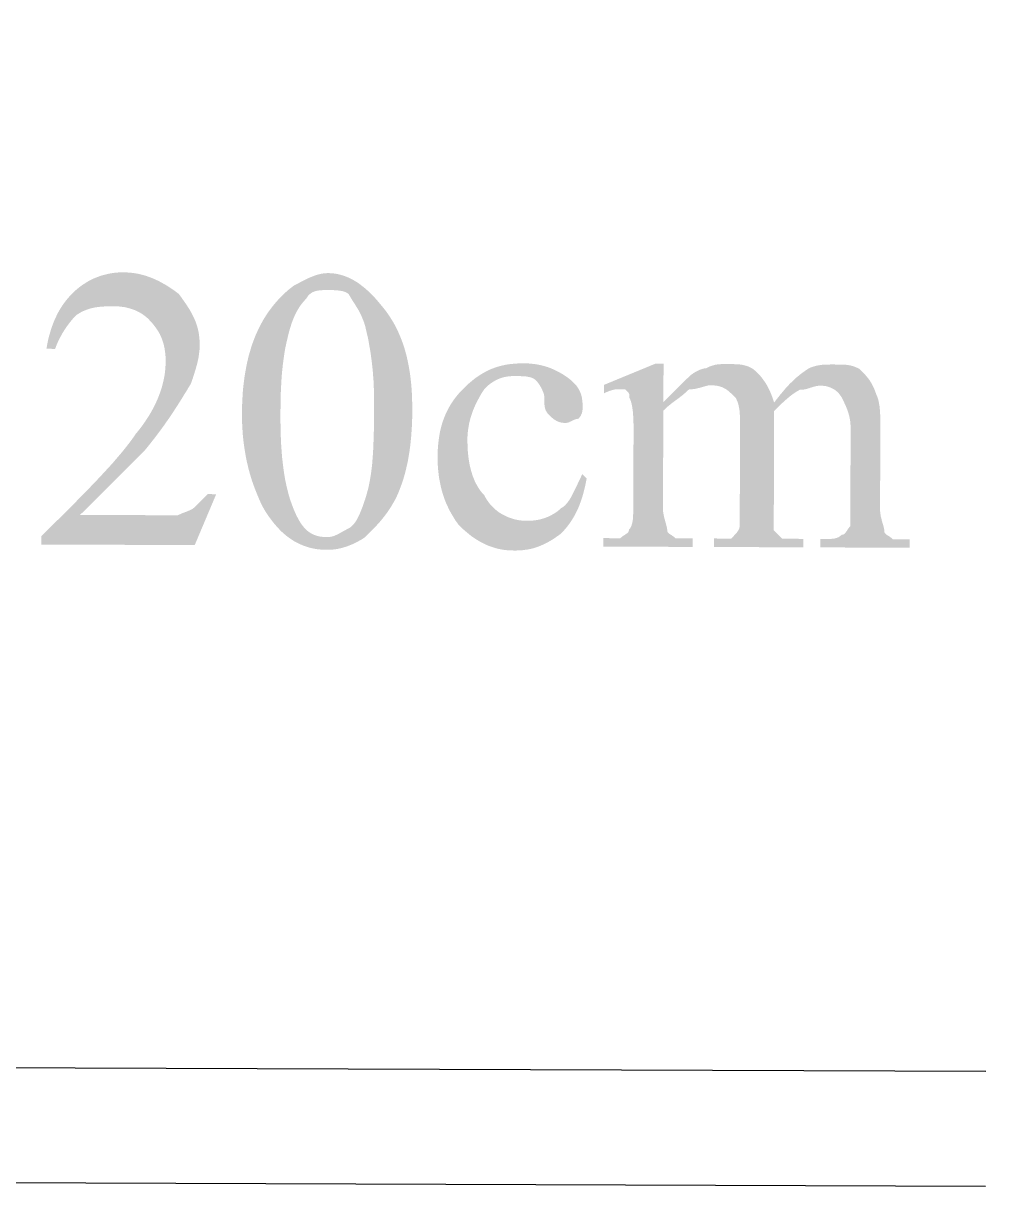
# Model space of a CAD drawing. Header units: millimetres. Extents: x -125 to 146, y -26 to 163.
# Drawn here: x 135.23 to 144.98, y 30.58 to 42.19 of the extents above; entities that cross this region are included whole.
import ezdxf
from ezdxf.xclip import XClip

# ---------------------------------------------------------------- set-up
doc = ezdxf.new("R2010")
doc.units = ezdxf.units.MM
doc.header["$MEASUREMENT"] = 0
doc.header["$XCLIPFRAME"] = 0
doc.layers.get('0').update_dxf_attribs({"color": 255, "linetype": 'CONTINUOUS'})

# ---------------------------------------------------------------- blocks, each defined once
blk = doc.blocks.new('MF12257_10')
at = {"color": 7, "linetype": 'Continuous', "lineweight": 25, "true_color": 0x000007}
blk.add_lwpolyline([(114.393, 53.755), (114.393, -5.961), (68.173, -5.961), (68.173, 53.755)], close=True, dxfattribs=at)
blk = doc.blocks.new('MF12274_11')
at = {"color": 7, "linetype": 'Continuous', "lineweight": 25, "true_color": 0x000007}
blk.add_lwpolyline([(113.205, 52.612), (113.205, -4.776), (69.318, -4.776), (69.318, 52.612)], close=True, dxfattribs=at)

msp = doc.modelspace()

# ---------------------------------------------------------------- hatches: boundary and pattern name
at = {"true_color": 0x000007}
for points in [[(137.147, 37.5), (136.933, 36.993), (135.406, 36.999), (135.407, 37.083), (135.46, 37.136), (135.512, 37.187), (135.563, 37.238), (135.613, 37.287), (135.662, 37.336), (135.71, 37.384), (135.756, 37.431), (135.802, 37.478), (135.846, 37.523), (135.89, 37.568), (135.931, 37.611), (135.972, 37.654), (136.011, 37.696), (136.049, 37.737), (136.086, 37.777), (136.121, 37.816), (136.154, 37.855), (136.186, 37.892), (136.217, 37.929), (136.246, 37.965), (136.273, 38), (136.298, 38.033), (136.322, 38.066), (136.344, 38.099), (136.37, 38.13), (136.395, 38.162), (136.418, 38.193), (136.44, 38.225), (136.461, 38.257), (136.481, 38.288), (136.499, 38.319), (136.516, 38.35), (136.532, 38.381), (136.547, 38.412), (136.561, 38.443), (136.573, 38.473), (136.585, 38.504), (136.595, 38.534), (136.605, 38.564), (136.613, 38.593), (136.62, 38.622), (136.626, 38.651), (136.632, 38.68), (136.636, 38.708), (136.639, 38.736), (136.641, 38.763), (136.643, 38.79), (136.643, 38.817), (136.643, 38.838), (136.643, 38.859), (136.642, 38.879), (136.64, 38.898), (136.638, 38.918), (136.635, 38.937), (136.632, 38.956), (136.628, 38.974), (136.624, 38.992), (136.619, 39.01), (136.613, 39.027), (136.607, 39.045), (136.6, 39.062), (136.593, 39.079), (136.585, 39.096), (136.576, 39.112), (136.566, 39.129), (136.555, 39.145), (136.544, 39.161), (136.532, 39.177), (136.519, 39.193), (136.506, 39.209), (136.491, 39.225), (136.476, 39.241), (136.465, 39.252), (136.454, 39.262), (136.442, 39.272), (136.43, 39.281), (136.418, 39.29), (136.405, 39.298), (136.392, 39.306), (136.379, 39.314), (136.365, 39.321), (136.351, 39.327), (136.337, 39.334), (136.323, 39.339), (136.308, 39.344), (136.293, 39.349), (136.278, 39.353), (136.263, 39.357), (136.248, 39.361), (136.232, 39.364), (136.216, 39.366), (136.201, 39.368), (136.185, 39.37), (136.169, 39.371), (136.153, 39.372), (136.138, 39.372), (136.122, 39.372), (136.106, 39.372), (136.09, 39.372), (136.074, 39.372), (136.058, 39.371), (136.042, 39.371), (136.026, 39.37), (136.011, 39.369), (135.995, 39.368), (135.979, 39.366), (135.963, 39.364), (135.947, 39.362), (135.931, 39.359), (135.915, 39.355), (135.899, 39.352), (135.883, 39.347), (135.868, 39.342), (135.852, 39.336), (135.836, 39.33), (135.82, 39.323), (135.804, 39.315), (135.788, 39.306), (135.772, 39.296), (135.756, 39.286), (135.746, 39.275), (135.735, 39.264), (135.724, 39.253), (135.714, 39.241), (135.703, 39.228), (135.693, 39.216), (135.683, 39.203), (135.673, 39.189), (135.663, 39.176), (135.653, 39.162), (135.643, 39.147), (135.634, 39.133), (135.625, 39.118), (135.616, 39.104), (135.607, 39.089), (135.599, 39.073), (135.59, 39.058), (135.583, 39.043), (135.575, 39.027), (135.568, 39.011), (135.561, 38.996), (135.555, 38.98), (135.549, 38.964), (135.543, 38.948), (135.456, 38.949), (135.462, 38.98), (135.468, 39.01), (135.474, 39.04), (135.481, 39.069), (135.489, 39.097), (135.497, 39.124), (135.505, 39.151), (135.514, 39.176), (135.523, 39.201), (135.533, 39.226), (135.543, 39.249), (135.554, 39.272), (135.565, 39.295), (135.576, 39.316), (135.588, 39.337), (135.601, 39.358), (135.613, 39.377), (135.627, 39.397), (135.64, 39.415), (135.654, 39.433), (135.669, 39.451), (135.684, 39.468), (135.699, 39.485), (135.715, 39.501), (135.731, 39.516), (135.747, 39.531), (135.764, 39.546), (135.782, 39.56), (135.8, 39.574), (135.818, 39.587), (135.837, 39.599), (135.856, 39.611), (135.876, 39.623), (135.896, 39.634), (135.916, 39.644), (135.937, 39.653), (135.959, 39.662), (135.981, 39.67), (136.003, 39.678), (136.026, 39.684), (136.049, 39.69), (136.073, 39.696), (136.097, 39.7), (136.121, 39.704), (136.146, 39.707), (136.171, 39.709), (136.197, 39.71), (136.223, 39.71), (136.25, 39.71), (136.275, 39.708), (136.301, 39.706), (136.326, 39.703), (136.351, 39.699), (136.375, 39.695), (136.399, 39.689), (136.422, 39.683), (136.446, 39.676), (136.469, 39.668), (136.492, 39.66), (136.514, 39.651), (136.537, 39.641), (136.559, 39.631), (136.581, 39.62), (136.602, 39.609), (136.624, 39.596), (136.646, 39.584), (136.667, 39.571), (136.688, 39.557), (136.71, 39.542), (136.731, 39.528), (136.752, 39.512), (136.773, 39.497), (136.789, 39.476), (136.804, 39.455), (136.818, 39.435), (136.832, 39.415), (136.846, 39.395), (136.859, 39.375), (136.872, 39.355), (136.884, 39.336), (136.895, 39.316), (136.906, 39.296), (136.916, 39.277), (136.926, 39.257), (136.934, 39.236), (136.943, 39.216), (136.95, 39.195), (136.957, 39.174), (136.963, 39.153), (136.968, 39.131), (136.973, 39.108), (136.976, 39.085), (136.979, 39.061), (136.981, 39.037), (136.982, 39.011), (136.983, 38.985), (136.982, 38.969), (136.982, 38.953), (136.981, 38.938), (136.979, 38.922), (136.977, 38.906), (136.975, 38.89), (136.973, 38.874), (136.97, 38.858), (136.967, 38.842), (136.963, 38.827), (136.96, 38.811), (136.956, 38.795), (136.951, 38.779), (136.947, 38.763), (136.943, 38.747), (136.938, 38.731), (136.933, 38.716), (136.928, 38.7), (136.923, 38.684), (136.918, 38.668), (136.913, 38.652), (136.907, 38.636), (136.902, 38.62), (136.897, 38.605), (136.881, 38.578), (136.865, 38.552), (136.849, 38.525), (136.832, 38.499), (136.816, 38.472), (136.8, 38.445), (136.783, 38.419), (136.766, 38.392), (136.748, 38.365), (136.731, 38.338), (136.713, 38.31), (136.694, 38.282), (136.676, 38.255), (136.656, 38.227), (136.636, 38.198), (136.616, 38.17), (136.595, 38.141), (136.573, 38.112), (136.551, 38.082), (136.528, 38.052), (136.504, 38.022), (136.48, 37.991), (136.455, 37.96), (136.429, 37.929), (136.387, 37.887), (136.346, 37.847), (136.307, 37.807), (136.269, 37.77), (136.233, 37.733), (136.197, 37.698), (136.164, 37.664), (136.131, 37.632), (136.1, 37.601), (136.07, 37.571), (136.041, 37.543), (136.014, 37.515), (135.988, 37.49), (135.964, 37.465), (135.941, 37.442), (135.919, 37.42), (135.898, 37.4), (135.879, 37.381), (135.861, 37.363), (135.844, 37.346), (135.829, 37.331), (135.815, 37.317), (135.802, 37.305), (135.791, 37.294), (136.511, 37.291), (136.526, 37.291), (136.542, 37.291), (136.556, 37.291), (136.571, 37.291), (136.585, 37.291), (136.598, 37.291), (136.611, 37.291), (136.624, 37.291), (136.636, 37.291), (136.648, 37.29), (136.659, 37.29), (136.67, 37.29), (136.68, 37.29), (136.69, 37.29), (136.699, 37.29), (136.708, 37.29), (136.717, 37.29), (136.725, 37.29), (136.733, 37.29), (136.74, 37.29), (136.747, 37.29), (136.753, 37.29), (136.759, 37.29), (136.765, 37.29), (136.775, 37.295), (136.785, 37.3), (136.795, 37.304), (136.804, 37.308), (136.813, 37.312), (136.821, 37.315), (136.829, 37.318), (136.837, 37.321), (136.845, 37.324), (136.852, 37.327), (136.859, 37.329), (136.866, 37.332), (136.872, 37.335), (136.878, 37.337), (136.884, 37.34), (136.89, 37.343), (136.896, 37.346), (136.902, 37.349), (136.908, 37.352), (136.913, 37.356), (136.918, 37.36), (136.924, 37.364), (136.929, 37.369), (136.934, 37.374), (136.94, 37.379), (136.945, 37.385), (136.95, 37.39), (136.956, 37.395), (136.961, 37.4), (136.966, 37.406), (136.972, 37.411), (136.977, 37.416), (136.982, 37.422), (136.988, 37.427), (136.993, 37.432), (136.998, 37.437), (137.004, 37.443), (137.009, 37.448), (137.014, 37.453), (137.019, 37.458), (137.025, 37.464), (137.03, 37.469), (137.035, 37.474), (137.041, 37.48), (137.046, 37.485), (137.051, 37.49), (137.057, 37.495), (137.062, 37.501)], [(140.836, 37.656), (140.83, 37.625), (140.824, 37.594), (140.817, 37.565), (140.81, 37.536), (140.803, 37.508), (140.795, 37.481), (140.787, 37.454), (140.778, 37.429), (140.769, 37.404), (140.76, 37.38), (140.75, 37.356), (140.739, 37.334), (140.728, 37.311), (140.717, 37.29), (140.705, 37.269), (140.693, 37.249), (140.68, 37.229), (140.667, 37.21), (140.654, 37.192), (140.64, 37.174), (140.625, 37.156), (140.61, 37.139), (140.595, 37.123), (140.579, 37.107), (140.558, 37.091), (140.538, 37.077), (140.518, 37.063), (140.498, 37.05), (140.478, 37.038), (140.459, 37.027), (140.44, 37.017), (140.421, 37.007), (140.402, 36.998), (140.383, 36.99), (140.365, 36.982), (140.346, 36.975), (140.328, 36.969), (140.309, 36.963), (140.29, 36.958), (140.272, 36.954), (140.253, 36.95), (140.234, 36.947), (140.214, 36.945), (140.195, 36.942), (140.175, 36.941), (140.155, 36.94), (140.134, 36.939), (140.113, 36.939), (140.087, 36.94), (140.061, 36.941), (140.035, 36.943), (140.01, 36.946), (139.985, 36.95), (139.96, 36.955), (139.936, 36.961), (139.912, 36.968), (139.889, 36.976), (139.866, 36.984), (139.843, 36.993), (139.82, 37.004), (139.798, 37.015), (139.775, 37.027), (139.753, 37.04), (139.732, 37.053), (139.71, 37.068), (139.688, 37.083), (139.667, 37.1), (139.646, 37.117), (139.625, 37.135), (139.603, 37.154), (139.582, 37.174), (139.561, 37.195), (139.546, 37.216), (139.53, 37.238), (139.516, 37.261), (139.502, 37.284), (139.488, 37.307), (139.475, 37.331), (139.462, 37.355), (139.451, 37.381), (139.439, 37.406), (139.428, 37.432), (139.418, 37.459), (139.409, 37.487), (139.4, 37.515), (139.392, 37.544), (139.384, 37.574), (139.378, 37.604), (139.372, 37.635), (139.366, 37.667), (139.362, 37.7), (139.358, 37.733), (139.355, 37.768), (139.353, 37.803), (139.352, 37.839), (139.352, 37.876), (139.353, 37.912), (139.354, 37.948), (139.356, 37.983), (139.36, 38.017), (139.364, 38.05), (139.369, 38.083), (139.374, 38.114), (139.381, 38.145), (139.389, 38.176), (139.397, 38.205), (139.407, 38.234), (139.417, 38.262), (139.428, 38.289), (139.44, 38.316), (139.453, 38.342), (139.467, 38.368), (139.481, 38.393), (139.497, 38.417), (139.513, 38.441), (139.531, 38.464), (139.549, 38.487), (139.568, 38.509), (139.588, 38.531), (139.609, 38.552), (139.63, 38.573), (139.651, 38.593), (139.672, 38.611), (139.694, 38.629), (139.715, 38.647), (139.737, 38.663), (139.759, 38.678), (139.782, 38.693), (139.804, 38.706), (139.827, 38.719), (139.85, 38.731), (139.874, 38.742), (139.898, 38.752), (139.923, 38.761), (139.948, 38.769), (139.974, 38.777), (140, 38.783), (140.027, 38.789), (140.055, 38.794), (140.083, 38.797), (140.112, 38.8), (140.142, 38.802), (140.173, 38.804), (140.205, 38.804), (140.226, 38.804), (140.246, 38.803), (140.266, 38.802), (140.286, 38.8), (140.305, 38.798), (140.324, 38.796), (140.343, 38.793), (140.361, 38.789), (140.38, 38.785), (140.397, 38.781), (140.415, 38.777), (140.432, 38.771), (140.449, 38.766), (140.466, 38.76), (140.483, 38.753), (140.499, 38.746), (140.516, 38.739), (140.532, 38.731), (140.548, 38.723), (140.564, 38.714), (140.58, 38.705), (140.596, 38.696), (140.612, 38.686), (140.628, 38.675), (140.643, 38.665), (140.658, 38.654), (140.671, 38.643), (140.684, 38.633), (140.696, 38.622), (140.707, 38.611), (140.718, 38.6), (140.728, 38.589), (140.737, 38.578), (140.745, 38.566), (140.753, 38.554), (140.759, 38.543), (140.766, 38.531), (140.771, 38.518), (140.776, 38.506), (140.781, 38.493), (140.784, 38.48), (140.788, 38.466), (140.79, 38.453), (140.792, 38.439), (140.794, 38.424), (140.795, 38.409), (140.796, 38.394), (140.796, 38.378), (140.796, 38.373), (140.796, 38.368), (140.796, 38.363), (140.796, 38.357), (140.795, 38.352), (140.795, 38.347), (140.795, 38.341), (140.794, 38.336), (140.793, 38.331), (140.793, 38.326), (140.792, 38.32), (140.79, 38.315), (140.789, 38.31), (140.787, 38.304), (140.785, 38.299), (140.783, 38.294), (140.78, 38.289), (140.778, 38.283), (140.774, 38.278), (140.771, 38.273), (140.767, 38.267), (140.763, 38.262), (140.758, 38.257), (140.753, 38.252), (140.748, 38.251), (140.742, 38.251), (140.737, 38.25), (140.732, 38.249), (140.727, 38.247), (140.721, 38.245), (140.716, 38.243), (140.711, 38.241), (140.705, 38.238), (140.7, 38.236), (140.695, 38.233), (140.689, 38.231), (140.684, 38.228), (140.679, 38.225), (140.674, 38.223), (140.668, 38.221), (140.663, 38.218), (140.658, 38.216), (140.652, 38.214), (140.647, 38.213), (140.642, 38.212), (140.636, 38.211), (140.631, 38.21), (140.626, 38.21), (140.616, 38.21), (140.606, 38.211), (140.596, 38.212), (140.587, 38.213), (140.578, 38.215), (140.57, 38.217), (140.562, 38.22), (140.554, 38.223), (140.546, 38.226), (140.539, 38.229), (140.532, 38.233), (140.525, 38.237), (140.519, 38.241), (140.513, 38.245), (140.507, 38.249), (140.501, 38.254), (140.495, 38.259), (140.489, 38.264), (140.484, 38.269), (140.478, 38.274), (140.473, 38.279), (140.467, 38.284), (140.462, 38.29), (140.457, 38.295), (140.452, 38.3), (140.447, 38.306), (140.443, 38.311), (140.439, 38.316), (140.436, 38.322), (140.433, 38.328), (140.43, 38.333), (140.427, 38.339), (140.425, 38.345), (140.423, 38.351), (140.421, 38.357), (140.42, 38.364), (140.419, 38.371), (140.418, 38.378), (140.417, 38.385), (140.416, 38.392), (140.416, 38.4), (140.416, 38.408), (140.415, 38.417), (140.415, 38.426), (140.415, 38.435), (140.415, 38.444), (140.415, 38.454), (140.415, 38.465), (140.415, 38.47), (140.414, 38.476), (140.413, 38.482), (140.412, 38.489), (140.41, 38.496), (140.408, 38.503), (140.406, 38.51), (140.403, 38.518), (140.4, 38.526), (140.396, 38.533), (140.393, 38.541), (140.389, 38.549), (140.385, 38.557), (140.381, 38.565), (140.376, 38.573), (140.372, 38.581), (140.367, 38.588), (140.362, 38.596), (140.357, 38.603), (140.352, 38.61), (140.347, 38.616), (140.342, 38.623), (140.336, 38.629), (140.331, 38.634), (140.326, 38.639), (140.32, 38.644), (140.313, 38.648), (140.307, 38.652), (140.3, 38.656), (140.292, 38.659), (140.284, 38.662), (140.276, 38.664), (140.268, 38.666), (140.259, 38.668), (140.25, 38.67), (140.241, 38.672), (140.232, 38.673), (140.222, 38.674), (140.213, 38.675), (140.203, 38.675), (140.193, 38.676), (140.182, 38.676), (140.172, 38.677), (140.162, 38.677), (140.151, 38.677), (140.141, 38.677), (140.13, 38.677), (140.12, 38.677), (140.104, 38.677), (140.089, 38.677), (140.074, 38.675), (140.059, 38.674), (140.045, 38.672), (140.031, 38.67), (140.018, 38.667), (140.004, 38.664), (139.991, 38.66), (139.979, 38.656), (139.966, 38.651), (139.954, 38.646), (139.942, 38.641), (139.93, 38.635), (139.919, 38.628), (139.907, 38.622), (139.896, 38.614), (139.885, 38.607), (139.874, 38.599), (139.863, 38.59), (139.852, 38.581), (139.841, 38.572), (139.831, 38.562), (139.82, 38.551), (139.81, 38.535), (139.799, 38.519), (139.788, 38.502), (139.778, 38.485), (139.768, 38.467), (139.758, 38.448), (139.748, 38.43), (139.738, 38.411), (139.729, 38.391), (139.72, 38.371), (139.711, 38.35), (139.703, 38.33), (139.695, 38.308), (139.688, 38.286), (139.681, 38.264), (139.675, 38.241), (139.669, 38.218), (139.664, 38.195), (139.66, 38.171), (139.656, 38.146), (139.653, 38.121), (139.651, 38.096), (139.649, 38.07), (139.649, 38.044), (139.649, 38.018), (139.65, 37.991), (139.651, 37.965), (139.652, 37.938), (139.654, 37.912), (139.657, 37.886), (139.66, 37.86), (139.664, 37.835), (139.668, 37.809), (139.673, 37.784), (139.679, 37.76), (139.685, 37.736), (139.692, 37.712), (139.699, 37.689), (139.708, 37.666), (139.716, 37.644), (139.726, 37.622), (139.737, 37.601), (139.748, 37.581), (139.76, 37.561), (139.773, 37.542), (139.786, 37.524), (139.801, 37.507), (139.816, 37.49), (139.827, 37.47), (139.839, 37.45), (139.852, 37.431), (139.865, 37.413), (139.879, 37.395), (139.894, 37.379), (139.91, 37.364), (139.926, 37.349), (139.943, 37.335), (139.96, 37.322), (139.978, 37.31), (139.997, 37.299), (140.016, 37.289), (140.035, 37.28), (140.055, 37.271), (140.075, 37.264), (140.095, 37.257), (140.115, 37.251), (140.136, 37.246), (140.157, 37.242), (140.178, 37.239), (140.199, 37.237), (140.22, 37.235), (140.241, 37.235), (140.257, 37.235), (140.273, 37.236), (140.289, 37.237), (140.305, 37.238), (140.32, 37.24), (140.336, 37.242), (140.351, 37.245), (140.367, 37.248), (140.382, 37.252), (140.397, 37.256), (140.412, 37.261), (140.427, 37.266), (140.441, 37.271), (140.455, 37.277), (140.469, 37.284), (140.483, 37.29), (140.496, 37.298), (140.509, 37.305), (140.522, 37.313), (140.535, 37.322), (140.547, 37.331), (140.558, 37.34), (140.57, 37.35), (140.58, 37.361), (140.591, 37.366), (140.601, 37.373), (140.61, 37.38), (140.62, 37.388), (140.629, 37.398), (140.637, 37.407), (140.646, 37.418), (140.654, 37.429), (140.663, 37.442), (140.671, 37.454), (140.679, 37.468), (140.687, 37.482), (140.695, 37.497), (140.703, 37.513), (140.711, 37.529), (140.719, 37.546), (140.727, 37.563), (140.736, 37.581), (140.745, 37.6), (140.754, 37.619), (140.763, 37.639), (140.773, 37.659), (140.783, 37.68), (140.793, 37.701)], [(141.6, 38.418), (141.616, 38.433), (141.631, 38.449), (141.646, 38.463), (141.661, 38.478), (141.674, 38.491), (141.688, 38.505), (141.701, 38.518), (141.714, 38.53), (141.726, 38.542), (141.738, 38.554), (141.749, 38.565), (141.76, 38.576), (141.77, 38.586), (141.78, 38.596), (141.79, 38.606), (141.799, 38.615), (141.807, 38.623), (141.815, 38.631), (141.823, 38.639), (141.83, 38.646), (141.837, 38.653), (141.844, 38.659), (141.85, 38.665), (141.855, 38.671), (141.861, 38.676), (141.867, 38.681), (141.873, 38.687), (141.88, 38.692), (141.887, 38.697), (141.894, 38.702), (141.901, 38.707), (141.909, 38.711), (141.916, 38.716), (141.924, 38.72), (141.932, 38.725), (141.94, 38.729), (141.948, 38.733), (141.956, 38.736), (141.964, 38.74), (141.972, 38.743), (141.979, 38.745), (141.987, 38.748), (141.994, 38.75), (142.001, 38.752), (142.007, 38.753), (142.013, 38.754), (142.019, 38.755), (142.025, 38.755), (142.035, 38.76), (142.045, 38.765), (142.055, 38.769), (142.064, 38.773), (142.073, 38.776), (142.082, 38.779), (142.09, 38.782), (142.099, 38.784), (142.107, 38.787), (142.115, 38.789), (142.123, 38.79), (142.131, 38.792), (142.139, 38.793), (142.147, 38.794), (142.156, 38.795), (142.164, 38.795), (142.172, 38.796), (142.181, 38.796), (142.19, 38.796), (142.199, 38.796), (142.209, 38.796), (142.218, 38.797), (142.229, 38.796), (142.239, 38.796), (142.255, 38.796), (142.27, 38.796), (142.285, 38.796), (142.3, 38.796), (142.314, 38.795), (142.327, 38.795), (142.341, 38.794), (142.354, 38.793), (142.367, 38.792), (142.379, 38.79), (142.391, 38.788), (142.403, 38.785), (142.415, 38.782), (142.427, 38.779), (142.438, 38.775), (142.449, 38.771), (142.46, 38.766), (142.471, 38.76), (142.482, 38.754), (142.493, 38.747), (142.504, 38.739), (142.514, 38.73), (142.525, 38.721), (142.535, 38.711), (142.546, 38.7), (142.556, 38.689), (142.565, 38.679), (142.574, 38.668), (142.583, 38.657), (142.591, 38.646), (142.599, 38.635), (142.607, 38.624), (142.615, 38.613), (142.622, 38.601), (142.629, 38.59), (142.635, 38.578), (142.642, 38.566), (142.648, 38.554), (142.654, 38.541), (142.66, 38.528), (142.666, 38.515), (142.672, 38.502), (142.677, 38.488), (142.682, 38.474), (142.688, 38.46), (142.693, 38.445), (142.698, 38.429), (142.704, 38.414), (142.719, 38.434), (142.735, 38.454), (142.75, 38.473), (142.764, 38.492), (142.779, 38.509), (142.793, 38.526), (142.807, 38.542), (142.82, 38.558), (142.834, 38.572), (142.847, 38.587), (142.86, 38.601), (142.874, 38.614), (142.887, 38.627), (142.9, 38.64), (142.914, 38.652), (142.927, 38.664), (142.941, 38.675), (142.955, 38.687), (142.969, 38.698), (142.983, 38.709), (142.998, 38.719), (143.013, 38.73), (143.028, 38.741), (143.044, 38.751), (143.054, 38.756), (143.065, 38.761), (143.075, 38.765), (143.086, 38.769), (143.097, 38.772), (143.107, 38.775), (143.118, 38.778), (143.128, 38.781), (143.139, 38.783), (143.15, 38.785), (143.16, 38.786), (143.171, 38.788), (143.181, 38.789), (143.192, 38.79), (143.202, 38.791), (143.213, 38.791), (143.224, 38.792), (143.234, 38.792), (143.245, 38.792), (143.255, 38.792), (143.266, 38.793), (143.277, 38.793), (143.287, 38.793), (143.298, 38.793), (143.313, 38.792), (143.328, 38.792), (143.342, 38.792), (143.355, 38.792), (143.367, 38.792), (143.379, 38.792), (143.39, 38.791), (143.401, 38.791), (143.412, 38.79), (143.422, 38.789), (143.431, 38.788), (143.441, 38.787), (143.45, 38.785), (143.459, 38.784), (143.468, 38.782), (143.476, 38.779), (143.485, 38.777), (143.494, 38.774), (143.503, 38.771), (143.512, 38.767), (143.522, 38.763), (143.531, 38.759), (143.541, 38.754), (143.552, 38.749), (143.562, 38.739), (143.572, 38.729), (143.581, 38.719), (143.59, 38.71), (143.599, 38.701), (143.608, 38.692), (143.616, 38.683), (143.623, 38.674), (143.631, 38.665), (143.638, 38.656), (143.645, 38.647), (143.652, 38.638), (143.658, 38.628), (143.664, 38.619), (143.671, 38.609), (143.676, 38.598), (143.682, 38.587), (143.688, 38.576), (143.693, 38.564), (143.699, 38.552), (143.704, 38.539), (143.709, 38.525), (143.715, 38.51), (143.72, 38.495), (143.725, 38.484), (143.73, 38.473), (143.734, 38.461), (143.738, 38.449), (143.741, 38.437), (143.744, 38.424), (143.747, 38.411), (143.749, 38.397), (143.752, 38.384), (143.753, 38.37), (143.755, 38.355), (143.756, 38.341), (143.758, 38.326), (143.759, 38.312), (143.759, 38.296), (143.76, 38.281), (143.76, 38.266), (143.761, 38.25), (143.761, 38.235), (143.761, 38.219), (143.761, 38.203), (143.761, 38.188), (143.761, 38.172), (143.761, 38.156), (143.758, 37.349), (143.758, 37.338), (143.759, 37.328), (143.76, 37.317), (143.761, 37.307), (143.763, 37.296), (143.764, 37.286), (143.766, 37.276), (143.769, 37.266), (143.771, 37.256), (143.774, 37.246), (143.776, 37.236), (143.779, 37.227), (143.781, 37.218), (143.784, 37.209), (143.786, 37.2), (143.789, 37.192), (143.791, 37.184), (143.793, 37.176), (143.795, 37.169), (143.797, 37.162), (143.798, 37.155), (143.799, 37.148), (143.799, 37.143), (143.8, 37.137), (143.8, 37.132), (143.8, 37.127), (143.801, 37.123), (143.803, 37.119), (143.805, 37.115), (143.807, 37.112), (143.809, 37.109), (143.812, 37.106), (143.815, 37.103), (143.818, 37.1), (143.822, 37.097), (143.826, 37.095), (143.83, 37.092), (143.834, 37.089), (143.839, 37.086), (143.843, 37.084), (143.848, 37.081), (143.853, 37.077), (143.858, 37.074), (143.863, 37.07), (143.868, 37.066), (143.873, 37.062), (143.879, 37.057), (143.884, 37.052), (143.884, 37.052), (143.886, 37.052), (143.888, 37.052), (143.891, 37.052), (143.894, 37.052), (143.898, 37.052), (143.903, 37.052), (143.909, 37.052), (143.915, 37.052), (143.922, 37.052), (143.929, 37.052), (143.937, 37.052), (143.945, 37.052), (143.954, 37.052), (143.962, 37.052), (143.972, 37.052), (143.981, 37.052), (143.991, 37.052), (144.001, 37.052), (144.011, 37.052), (144.022, 37.052), (144.032, 37.051), (144.043, 37.051), (144.053, 37.051), (144.053, 36.967), (143.164, 36.97), (143.164, 37.055), (143.207, 37.055), (143.217, 37.055), (143.227, 37.054), (143.236, 37.055), (143.246, 37.055), (143.254, 37.055), (143.263, 37.055), (143.271, 37.055), (143.279, 37.056), (143.286, 37.056), (143.293, 37.057), (143.3, 37.058), (143.307, 37.059), (143.314, 37.061), (143.32, 37.063), (143.326, 37.064), (143.332, 37.067), (143.338, 37.069), (143.344, 37.072), (143.349, 37.075), (143.355, 37.078), (143.36, 37.082), (143.365, 37.087), (143.371, 37.091), (143.376, 37.096), (143.381, 37.096), (143.386, 37.097), (143.39, 37.098), (143.394, 37.1), (143.398, 37.101), (143.401, 37.103), (143.404, 37.106), (143.408, 37.109), (143.41, 37.112), (143.413, 37.115), (143.416, 37.119), (143.419, 37.123), (143.421, 37.127), (143.424, 37.131), (143.427, 37.135), (143.43, 37.14), (143.433, 37.145), (143.436, 37.15), (143.439, 37.155), (143.443, 37.16), (143.447, 37.165), (143.451, 37.17), (143.456, 37.175), (143.461, 37.181), (143.461, 37.186), (143.461, 37.191), (143.461, 37.197), (143.461, 37.202), (143.461, 37.207), (143.461, 37.213), (143.461, 37.219), (143.461, 37.225), (143.461, 37.23), (143.461, 37.237), (143.461, 37.243), (143.461, 37.249), (143.461, 37.256), (143.461, 37.263), (143.461, 37.27), (143.461, 37.278), (143.461, 37.286), (143.462, 37.294), (143.462, 37.302), (143.462, 37.311), (143.462, 37.32), (143.462, 37.33), (143.462, 37.34), (143.462, 37.35), (143.465, 38.157), (143.465, 38.173), (143.464, 38.188), (143.463, 38.203), (143.462, 38.217), (143.46, 38.231), (143.458, 38.245), (143.455, 38.258), (143.453, 38.271), (143.45, 38.284), (143.446, 38.297), (143.443, 38.309), (143.439, 38.321), (143.435, 38.333), (143.431, 38.344), (143.426, 38.356), (143.422, 38.367), (143.417, 38.378), (143.412, 38.389), (143.407, 38.4), (143.402, 38.411), (143.397, 38.422), (143.392, 38.432), (143.386, 38.443), (143.381, 38.454), (143.376, 38.464), (143.37, 38.474), (143.363, 38.483), (143.357, 38.492), (143.35, 38.501), (143.342, 38.509), (143.335, 38.517), (143.327, 38.524), (143.318, 38.531), (143.31, 38.538), (143.301, 38.544), (143.292, 38.549), (143.282, 38.554), (143.273, 38.559), (143.263, 38.563), (143.253, 38.567), (143.243, 38.57), (143.233, 38.573), (143.222, 38.576), (143.212, 38.578), (143.202, 38.579), (143.191, 38.58), (143.181, 38.581), (143.17, 38.581), (143.16, 38.581), (143.15, 38.581), (143.14, 38.58), (143.131, 38.578), (143.122, 38.577), (143.113, 38.575), (143.105, 38.573), (143.096, 38.571), (143.088, 38.568), (143.08, 38.566), (143.072, 38.563), (143.064, 38.561), (143.056, 38.558), (143.048, 38.555), (143.04, 38.553), (143.032, 38.55), (143.024, 38.548), (143.015, 38.546), (143.006, 38.544), (142.997, 38.543), (142.988, 38.541), (142.978, 38.541), (142.968, 38.54), (142.958, 38.54), (142.948, 38.534), (142.937, 38.528), (142.926, 38.522), (142.916, 38.515), (142.905, 38.508), (142.894, 38.501), (142.884, 38.493), (142.873, 38.485), (142.863, 38.477), (142.852, 38.468), (142.841, 38.459), (142.831, 38.45), (142.82, 38.441), (142.81, 38.431), (142.799, 38.422), (142.788, 38.412), (142.778, 38.402), (142.767, 38.392), (142.756, 38.381), (142.746, 38.371), (142.735, 38.361), (142.725, 38.35), (142.714, 38.34), (142.703, 38.329), (142.703, 38.244), (142.7, 37.353), (142.7, 37.342), (142.7, 37.332), (142.7, 37.321), (142.7, 37.311), (142.7, 37.3), (142.699, 37.29), (142.699, 37.28), (142.699, 37.27), (142.699, 37.26), (142.699, 37.25), (142.699, 37.24), (142.699, 37.231), (142.699, 37.222), (142.699, 37.213), (142.699, 37.204), (142.699, 37.196), (142.699, 37.188), (142.699, 37.18), (142.699, 37.173), (142.699, 37.166), (142.699, 37.159), (142.699, 37.153), (142.699, 37.147), (142.699, 37.141), (142.704, 37.136), (142.709, 37.131), (142.713, 37.127), (142.717, 37.123), (142.721, 37.119), (142.724, 37.116), (142.727, 37.113), (142.73, 37.11), (142.733, 37.107), (142.736, 37.104), (142.738, 37.101), (142.741, 37.099), (142.744, 37.096), (142.746, 37.093), (142.749, 37.09), (142.752, 37.088), (142.755, 37.085), (142.758, 37.081), (142.762, 37.078), (142.765, 37.074), (142.769, 37.07), (142.774, 37.066), (142.778, 37.061), (142.783, 37.056), (142.789, 37.056), (142.795, 37.056), (142.801, 37.056), (142.808, 37.056), (142.815, 37.056), (142.822, 37.056), (142.83, 37.056), (142.838, 37.056), (142.847, 37.056), (142.855, 37.056), (142.864, 37.056), (142.873, 37.056), (142.883, 37.056), (142.892, 37.056), (142.902, 37.056), (142.912, 37.056), (142.922, 37.056), (142.932, 37.056), (142.942, 37.056), (142.953, 37.055), (142.963, 37.055), (142.974, 37.055), (142.984, 37.055), (142.995, 37.055), (142.995, 36.971), (142.103, 36.974), (142.103, 37.059), (142.114, 37.059), (142.124, 37.059), (142.134, 37.059), (142.143, 37.058), (142.152, 37.058), (142.161, 37.058), (142.169, 37.058), (142.177, 37.058), (142.185, 37.058), (142.192, 37.058), (142.199, 37.058), (142.206, 37.058), (142.213, 37.058), (142.219, 37.058), (142.225, 37.058), (142.231, 37.058), (142.237, 37.058), (142.243, 37.058), (142.248, 37.058), (142.254, 37.058), (142.259, 37.058), (142.265, 37.058), (142.27, 37.058), (142.275, 37.058), (142.281, 37.063), (142.286, 37.069), (142.291, 37.074), (142.296, 37.079), (142.301, 37.084), (142.306, 37.09), (142.311, 37.095), (142.316, 37.1), (142.321, 37.105), (142.325, 37.111), (142.33, 37.116), (142.334, 37.121), (142.338, 37.127), (142.341, 37.132), (142.345, 37.137), (142.348, 37.142), (142.351, 37.148), (142.353, 37.153), (142.355, 37.158), (142.357, 37.164), (142.358, 37.169), (142.36, 37.174), (142.36, 37.179), (142.36, 37.185), (142.36, 37.185), (142.36, 37.186), (142.36, 37.188), (142.36, 37.191), (142.36, 37.195), (142.36, 37.199), (142.36, 37.204), (142.361, 37.21), (142.361, 37.216), (142.361, 37.223), (142.361, 37.23), (142.361, 37.238), (142.361, 37.246), (142.361, 37.254), (142.361, 37.263), (142.361, 37.272), (142.361, 37.282), (142.361, 37.292), (142.361, 37.302), (142.361, 37.312), (142.361, 37.322), (142.361, 37.333), (142.361, 37.343), (142.361, 37.354), (142.364, 38.161), (142.364, 38.177), (142.364, 38.192), (142.364, 38.207), (142.364, 38.221), (142.364, 38.235), (142.364, 38.249), (142.363, 38.262), (142.363, 38.275), (142.362, 38.288), (142.361, 38.301), (142.361, 38.313), (142.359, 38.325), (142.358, 38.337), (142.356, 38.348), (142.354, 38.36), (142.352, 38.371), (142.35, 38.382), (142.347, 38.393), (142.344, 38.404), (142.34, 38.415), (142.337, 38.426), (142.332, 38.436), (142.328, 38.447), (142.323, 38.457), (142.312, 38.468), (142.303, 38.478), (142.293, 38.487), (142.284, 38.496), (142.274, 38.505), (142.265, 38.513), (142.257, 38.521), (142.248, 38.528), (142.239, 38.535), (142.23, 38.542), (142.221, 38.548), (142.212, 38.553), (142.202, 38.558), (142.193, 38.563), (142.182, 38.567), (142.172, 38.571), (142.161, 38.574), (142.149, 38.577), (142.137, 38.58), (142.125, 38.582), (142.111, 38.583), (142.097, 38.584), (142.082, 38.585), (142.067, 38.585), (142.061, 38.585), (142.055, 38.585), (142.049, 38.584), (142.042, 38.582), (142.035, 38.581), (142.028, 38.579), (142.02, 38.577), (142.012, 38.575), (142.003, 38.572), (141.995, 38.57), (141.986, 38.567), (141.977, 38.565), (141.967, 38.562), (141.958, 38.559), (141.948, 38.557), (141.938, 38.555), (141.928, 38.552), (141.918, 38.55), (141.907, 38.548), (141.897, 38.547), (141.886, 38.546), (141.876, 38.545), (141.865, 38.544), (141.855, 38.544), (141.844, 38.534), (141.834, 38.524), (141.823, 38.514), (141.812, 38.505), (141.802, 38.496), (141.791, 38.487), (141.78, 38.479), (141.77, 38.47), (141.759, 38.462), (141.749, 38.454), (141.738, 38.446), (141.727, 38.439), (141.717, 38.431), (141.706, 38.423), (141.696, 38.415), (141.685, 38.407), (141.674, 38.398), (141.664, 38.39), (141.653, 38.381), (141.642, 38.372), (141.632, 38.363), (141.621, 38.353), (141.611, 38.343), (141.6, 38.333), (141.596, 37.357), (141.597, 37.346), (141.597, 37.336), (141.598, 37.325), (141.599, 37.315), (141.601, 37.304), (141.603, 37.294), (141.605, 37.284), (141.607, 37.274), (141.609, 37.264), (141.612, 37.254), (141.615, 37.244), (141.617, 37.235), (141.62, 37.226), (141.622, 37.217), (141.625, 37.208), (141.627, 37.2), (141.629, 37.192), (141.631, 37.184), (141.633, 37.177), (141.635, 37.17), (141.636, 37.163), (141.637, 37.156), (141.638, 37.151), (141.638, 37.145), (141.638, 37.14), (141.639, 37.135), (141.64, 37.131), (141.641, 37.127), (141.643, 37.123), (141.645, 37.12), (141.648, 37.117), (141.65, 37.114), (141.653, 37.111), (141.657, 37.108), (141.66, 37.105), (141.664, 37.103), (141.668, 37.1), (141.673, 37.097), (141.677, 37.094), (141.682, 37.092), (141.686, 37.089), (141.691, 37.085), (141.696, 37.082), (141.701, 37.078), (141.707, 37.074), (141.712, 37.07), (141.717, 37.065), (141.722, 37.06), (141.723, 37.06), (141.724, 37.06), (141.726, 37.06), (141.729, 37.06), (141.733, 37.06), (141.737, 37.06), (141.742, 37.06), (141.747, 37.06), (141.754, 37.06), (141.76, 37.06), (141.768, 37.06), (141.775, 37.06), (141.783, 37.06), (141.792, 37.06), (141.801, 37.06), (141.81, 37.06), (141.82, 37.06), (141.829, 37.06), (141.839, 37.06), (141.85, 37.06), (141.86, 37.06), (141.871, 37.059), (141.881, 37.059), (141.892, 37.059), (141.891, 36.975), (141.002, 36.978), (141.003, 37.063), (141.013, 37.063), (141.024, 37.063), (141.034, 37.063), (141.045, 37.063), (141.055, 37.063), (141.065, 37.062), (141.075, 37.062), (141.084, 37.062), (141.093, 37.062), (141.102, 37.062), (141.111, 37.062), (141.119, 37.062), (141.127, 37.062), (141.134, 37.062), (141.141, 37.062), (141.147, 37.062), (141.152, 37.062), (141.157, 37.062), (141.162, 37.062), (141.165, 37.062), (141.168, 37.062), (141.17, 37.062), (141.172, 37.062), (141.172, 37.062), (141.177, 37.067), (141.183, 37.072), (141.188, 37.076), (141.193, 37.08), (141.198, 37.084), (141.203, 37.087), (141.208, 37.09), (141.213, 37.093), (141.218, 37.096), (141.222, 37.099), (141.226, 37.102), (141.23, 37.104), (141.234, 37.107), (141.238, 37.11), (141.241, 37.112), (141.244, 37.115), (141.247, 37.118), (141.25, 37.121), (141.252, 37.125), (141.254, 37.128), (141.255, 37.132), (141.256, 37.137), (141.257, 37.141), (141.257, 37.146), (141.262, 37.152), (141.267, 37.158), (141.271, 37.164), (141.275, 37.171), (141.278, 37.178), (141.282, 37.185), (141.284, 37.193), (141.287, 37.201), (141.289, 37.21), (141.291, 37.218), (141.293, 37.227), (141.294, 37.236), (141.296, 37.246), (141.297, 37.255), (141.298, 37.265), (141.298, 37.275), (141.299, 37.285), (141.299, 37.295), (141.3, 37.305), (141.3, 37.316), (141.3, 37.326), (141.3, 37.337), (141.3, 37.347), (141.3, 37.358), (141.303, 38.08), (141.303, 38.101), (141.303, 38.122), (141.303, 38.142), (141.303, 38.161), (141.303, 38.181), (141.303, 38.199), (141.302, 38.218), (141.302, 38.235), (141.301, 38.253), (141.3, 38.27), (141.299, 38.286), (141.298, 38.303), (141.297, 38.318), (141.295, 38.333), (141.293, 38.348), (141.291, 38.363), (141.289, 38.376), (141.286, 38.39), (141.283, 38.403), (141.279, 38.415), (141.276, 38.428), (141.271, 38.439), (141.267, 38.451), (141.262, 38.461), (141.262, 38.466), (141.262, 38.471), (141.262, 38.475), (141.262, 38.479), (141.262, 38.483), (141.261, 38.487), (141.261, 38.49), (141.26, 38.493), (141.26, 38.496), (141.259, 38.498), (141.258, 38.501), (141.257, 38.504), (141.255, 38.506), (141.254, 38.509), (141.252, 38.512), (141.249, 38.515), (141.247, 38.518), (141.244, 38.521), (141.241, 38.524), (141.238, 38.528), (141.234, 38.532), (141.229, 38.536), (141.225, 38.541), (141.22, 38.546), (141.22, 38.546), (141.219, 38.546), (141.218, 38.546), (141.217, 38.546), (141.215, 38.546), (141.213, 38.546), (141.211, 38.546), (141.209, 38.546), (141.206, 38.546), (141.204, 38.546), (141.201, 38.546), (141.199, 38.546), (141.196, 38.546), (141.193, 38.546), (141.191, 38.546), (141.188, 38.546), (141.186, 38.546), (141.184, 38.546), (141.182, 38.546), (141.181, 38.546), (141.179, 38.546), (141.178, 38.546), (141.178, 38.546), (141.177, 38.546), (141.172, 38.546), (141.167, 38.546), (141.162, 38.546), (141.156, 38.546), (141.151, 38.546), (141.145, 38.546), (141.139, 38.545), (141.134, 38.545), (141.128, 38.544), (141.121, 38.544), (141.115, 38.543), (141.109, 38.541), (141.102, 38.54), (141.095, 38.538), (141.088, 38.536), (141.08, 38.534), (141.072, 38.532), (141.064, 38.529), (141.056, 38.526), (141.047, 38.522), (141.038, 38.519), (141.028, 38.514), (141.018, 38.51), (141.008, 38.505), (141.008, 38.589), (141.517, 38.799), (141.602, 38.799)]]:
    msp.add_hatch(color=7, dxfattribs=at).paths.add_polyline_path(points)
h = msp.add_hatch(color=7, dxfattribs=at)
h.paths.add_polyline_path([(137.404, 38.306), (137.404, 38.343), (137.405, 38.38), (137.406, 38.415), (137.408, 38.451), (137.41, 38.486), (137.412, 38.521), (137.415, 38.555), (137.419, 38.588), (137.423, 38.622), (137.427, 38.655), (137.432, 38.687), (137.437, 38.719), (137.443, 38.75), (137.449, 38.782), (137.455, 38.812), (137.462, 38.842), (137.469, 38.872), (137.477, 38.901), (137.486, 38.93), (137.494, 38.959), (137.503, 38.987), (137.513, 39.014), (137.523, 39.041), (137.533, 39.068), (137.544, 39.094), (137.556, 39.12), (137.568, 39.145), (137.58, 39.17), (137.593, 39.195), (137.606, 39.219), (137.619, 39.242), (137.634, 39.266), (137.648, 39.289), (137.663, 39.311), (137.679, 39.333), (137.695, 39.354), (137.711, 39.375), (137.728, 39.396), (137.745, 39.416), (137.763, 39.436), (137.781, 39.455), (137.799, 39.474), (137.818, 39.492), (137.837, 39.51), (137.857, 39.528), (137.877, 39.545), (137.898, 39.561), (137.919, 39.577), (137.93, 39.583), (137.941, 39.588), (137.953, 39.595), (137.965, 39.601), (137.977, 39.608), (137.99, 39.615), (138.003, 39.621), (138.016, 39.628), (138.03, 39.635), (138.044, 39.642), (138.058, 39.649), (138.073, 39.656), (138.087, 39.662), (138.102, 39.668), (138.117, 39.674), (138.133, 39.68), (138.148, 39.685), (138.163, 39.689), (138.179, 39.693), (138.195, 39.697), (138.211, 39.699), (138.226, 39.701), (138.242, 39.702), (138.258, 39.703), (138.284, 39.702), (138.31, 39.7), (138.336, 39.697), (138.361, 39.692), (138.385, 39.686), (138.409, 39.679), (138.433, 39.671), (138.457, 39.661), (138.48, 39.651), (138.503, 39.639), (138.526, 39.626), (138.549, 39.612), (138.571, 39.597), (138.593, 39.58), (138.615, 39.563), (138.637, 39.545), (138.659, 39.525), (138.68, 39.505), (138.701, 39.483), (138.723, 39.461), (138.744, 39.438), (138.765, 39.413), (138.786, 39.388), (138.807, 39.362), (138.833, 39.33), (138.857, 39.296), (138.88, 39.262), (138.902, 39.227), (138.923, 39.191), (138.942, 39.154), (138.96, 39.116), (138.977, 39.077), (138.993, 39.038), (139.007, 38.998), (139.021, 38.957), (139.033, 38.914), (139.044, 38.872), (139.054, 38.828), (139.063, 38.783), (139.071, 38.738), (139.078, 38.691), (139.084, 38.644), (139.089, 38.596), (139.093, 38.547), (139.096, 38.497), (139.098, 38.446), (139.099, 38.395), (139.1, 38.342), (139.099, 38.3), (139.099, 38.259), (139.097, 38.219), (139.096, 38.18), (139.093, 38.141), (139.091, 38.104), (139.088, 38.067), (139.084, 38.03), (139.081, 37.995), (139.076, 37.96), (139.072, 37.926), (139.066, 37.892), (139.061, 37.86), (139.055, 37.827), (139.048, 37.796), (139.041, 37.765), (139.034, 37.734), (139.026, 37.705), (139.018, 37.675), (139.009, 37.646), (139, 37.618), (138.99, 37.59), (138.98, 37.563), (138.97, 37.536), (138.959, 37.51), (138.948, 37.485), (138.936, 37.46), (138.924, 37.437), (138.911, 37.414), (138.898, 37.392), (138.885, 37.37), (138.872, 37.35), (138.858, 37.329), (138.844, 37.31), (138.83, 37.291), (138.815, 37.272), (138.801, 37.254), (138.786, 37.236), (138.771, 37.218), (138.755, 37.201), (138.74, 37.184), (138.724, 37.168), (138.709, 37.151), (138.693, 37.135), (138.677, 37.119), (138.661, 37.103), (138.645, 37.087), (138.629, 37.071), (138.613, 37.061), (138.598, 37.051), (138.582, 37.042), (138.566, 37.033), (138.55, 37.024), (138.534, 37.016), (138.518, 37.009), (138.502, 37.001), (138.486, 36.995), (138.47, 36.988), (138.454, 36.982), (138.439, 36.977), (138.423, 36.972), (138.407, 36.967), (138.391, 36.963), (138.375, 36.96), (138.359, 36.956), (138.343, 36.953), (138.327, 36.951), (138.311, 36.949), (138.296, 36.948), (138.28, 36.947), (138.264, 36.946), (138.248, 36.946), (138.216, 36.947), (138.185, 36.949), (138.155, 36.952), (138.124, 36.957), (138.095, 36.963), (138.065, 36.971), (138.037, 36.98), (138.008, 36.991), (137.98, 37.003), (137.953, 37.016), (137.925, 37.031), (137.899, 37.048), (137.872, 37.066), (137.847, 37.085), (137.821, 37.107), (137.796, 37.129), (137.772, 37.154), (137.748, 37.18), (137.724, 37.208), (137.701, 37.237), (137.678, 37.268), (137.655, 37.301), (137.633, 37.335), (137.612, 37.372), (137.596, 37.404), (137.581, 37.436), (137.567, 37.469), (137.553, 37.503), (137.539, 37.537), (137.526, 37.571), (137.513, 37.607), (137.501, 37.642), (137.49, 37.679), (137.479, 37.716), (137.469, 37.753), (137.46, 37.792), (137.451, 37.83), (137.443, 37.87), (137.436, 37.91), (137.429, 37.951), (137.423, 37.993), (137.418, 38.035), (137.413, 38.079), (137.41, 38.122), (137.407, 38.167), (137.405, 38.213), (137.404, 38.259)])
h.paths.add_polyline_path([(137.787, 38.263), (137.787, 38.215), (137.788, 38.169), (137.789, 38.124), (137.79, 38.079), (137.792, 38.035), (137.794, 37.992), (137.797, 37.95), (137.8, 37.909), (137.803, 37.869), (137.808, 37.829), (137.812, 37.791), (137.817, 37.753), (137.822, 37.716), (137.828, 37.68), (137.834, 37.645), (137.841, 37.611), (137.848, 37.578), (137.856, 37.546), (137.864, 37.514), (137.872, 37.484), (137.881, 37.454), (137.891, 37.425), (137.901, 37.397), (137.911, 37.37), (137.921, 37.345), (137.932, 37.32), (137.942, 37.297), (137.953, 37.275), (137.964, 37.254), (137.975, 37.235), (137.986, 37.216), (137.998, 37.199), (138.01, 37.183), (138.022, 37.169), (138.035, 37.155), (138.048, 37.142), (138.061, 37.131), (138.075, 37.121), (138.089, 37.111), (138.104, 37.103), (138.12, 37.096), (138.136, 37.09), (138.153, 37.085), (138.17, 37.08), (138.189, 37.077), (138.208, 37.075), (138.228, 37.073), (138.248, 37.073), (138.259, 37.073), (138.269, 37.074), (138.278, 37.075), (138.288, 37.076), (138.297, 37.078), (138.305, 37.08), (138.314, 37.082), (138.322, 37.085), (138.33, 37.088), (138.338, 37.092), (138.346, 37.095), (138.354, 37.099), (138.362, 37.103), (138.37, 37.107), (138.378, 37.112), (138.386, 37.116), (138.395, 37.121), (138.403, 37.126), (138.412, 37.131), (138.421, 37.136), (138.43, 37.141), (138.44, 37.146), (138.45, 37.152), (138.46, 37.157), (138.471, 37.162), (138.481, 37.169), (138.49, 37.176), (138.499, 37.184), (138.508, 37.193), (138.517, 37.203), (138.525, 37.213), (138.533, 37.224), (138.54, 37.235), (138.548, 37.247), (138.555, 37.26), (138.561, 37.273), (138.568, 37.286), (138.574, 37.3), (138.58, 37.314), (138.586, 37.329), (138.592, 37.344), (138.598, 37.359), (138.604, 37.374), (138.609, 37.389), (138.615, 37.405), (138.62, 37.421), (138.625, 37.437), (138.631, 37.452), (138.641, 37.485), (138.65, 37.517), (138.659, 37.551), (138.667, 37.584), (138.674, 37.619), (138.68, 37.654), (138.686, 37.689), (138.691, 37.725), (138.696, 37.762), (138.7, 37.8), (138.703, 37.839), (138.706, 37.878), (138.709, 37.918), (138.711, 37.959), (138.713, 38.001), (138.714, 38.044), (138.716, 38.088), (138.717, 38.133), (138.717, 38.18), (138.718, 38.227), (138.718, 38.276), (138.719, 38.325), (138.719, 38.376), (138.719, 38.428), (138.719, 38.465), (138.718, 38.502), (138.718, 38.538), (138.716, 38.573), (138.715, 38.608), (138.713, 38.642), (138.71, 38.676), (138.708, 38.709), (138.705, 38.742), (138.701, 38.774), (138.698, 38.805), (138.694, 38.836), (138.69, 38.866), (138.686, 38.896), (138.682, 38.924), (138.677, 38.952), (138.672, 38.98), (138.668, 39.006), (138.663, 39.032), (138.658, 39.057), (138.653, 39.081), (138.647, 39.104), (138.642, 39.127), (138.637, 39.148), (138.632, 39.17), (138.626, 39.19), (138.62, 39.209), (138.613, 39.228), (138.606, 39.245), (138.599, 39.263), (138.592, 39.279), (138.584, 39.295), (138.577, 39.31), (138.569, 39.325), (138.561, 39.339), (138.553, 39.352), (138.545, 39.365), (138.537, 39.378), (138.53, 39.39), (138.522, 39.402), (138.514, 39.414), (138.507, 39.425), (138.5, 39.437), (138.493, 39.448), (138.487, 39.458), (138.48, 39.469), (138.474, 39.48), (138.469, 39.49), (138.463, 39.495), (138.458, 39.5), (138.451, 39.504), (138.445, 39.508), (138.437, 39.512), (138.43, 39.515), (138.422, 39.518), (138.414, 39.52), (138.406, 39.523), (138.397, 39.525), (138.388, 39.526), (138.379, 39.528), (138.37, 39.529), (138.36, 39.53), (138.35, 39.531), (138.341, 39.532), (138.33, 39.532), (138.32, 39.533), (138.31, 39.533), (138.3, 39.533), (138.289, 39.533), (138.279, 39.533), (138.268, 39.533), (138.257, 39.533), (138.247, 39.534), (138.236, 39.534), (138.226, 39.533), (138.215, 39.533), (138.205, 39.533), (138.195, 39.532), (138.184, 39.532), (138.174, 39.531), (138.164, 39.529), (138.155, 39.528), (138.145, 39.526), (138.136, 39.523), (138.127, 39.521), (138.118, 39.517), (138.109, 39.513), (138.101, 39.509), (138.092, 39.504), (138.085, 39.498), (138.077, 39.492), (138.07, 39.485), (138.063, 39.477), (138.057, 39.469), (138.051, 39.46), (138.045, 39.45), (138.03, 39.434), (138.015, 39.417), (138.001, 39.4), (137.988, 39.383), (137.976, 39.365), (137.964, 39.346), (137.953, 39.327), (137.943, 39.308), (137.933, 39.288), (137.924, 39.268), (137.915, 39.248), (137.907, 39.227), (137.899, 39.205), (137.892, 39.183), (137.885, 39.161), (137.878, 39.138), (137.872, 39.115), (137.866, 39.091), (137.86, 39.067), (137.854, 39.042), (137.848, 39.017), (137.843, 38.992), (137.837, 38.966), (137.832, 38.94), (137.827, 38.908), (137.822, 38.877), (137.818, 38.846), (137.814, 38.816), (137.81, 38.786), (137.807, 38.757), (137.804, 38.727), (137.801, 38.698), (137.799, 38.67), (137.797, 38.641), (137.795, 38.613), (137.794, 38.585), (137.792, 38.558), (137.791, 38.53), (137.79, 38.503), (137.789, 38.476), (137.789, 38.449), (137.788, 38.422), (137.788, 38.395), (137.788, 38.369), (137.787, 38.342), (137.787, 38.316), (137.787, 38.289)])

# ---------------------------------------------------------------- block references
at = {"color": 7, "true_color": 0xffffff}
ref = msp.add_blockref('MF12257_10', (144.555, -37.569), dxfattribs=dict(at, rotation=89.78812348408282))
XClip(ref).set_block_clipping_path([(67.9873310725, 0), (114.6386663437, 53.9326737722)])
ref = msp.add_blockref('MF12274_11', (144.555, -37.569), dxfattribs=dict(at, rotation=89.78812348408282))
XClip(ref).set_block_clipping_path([(69.1303330104, 0), (113.4533301036, 52.7896718343)])

doc.saveas('drawing.dxf')
